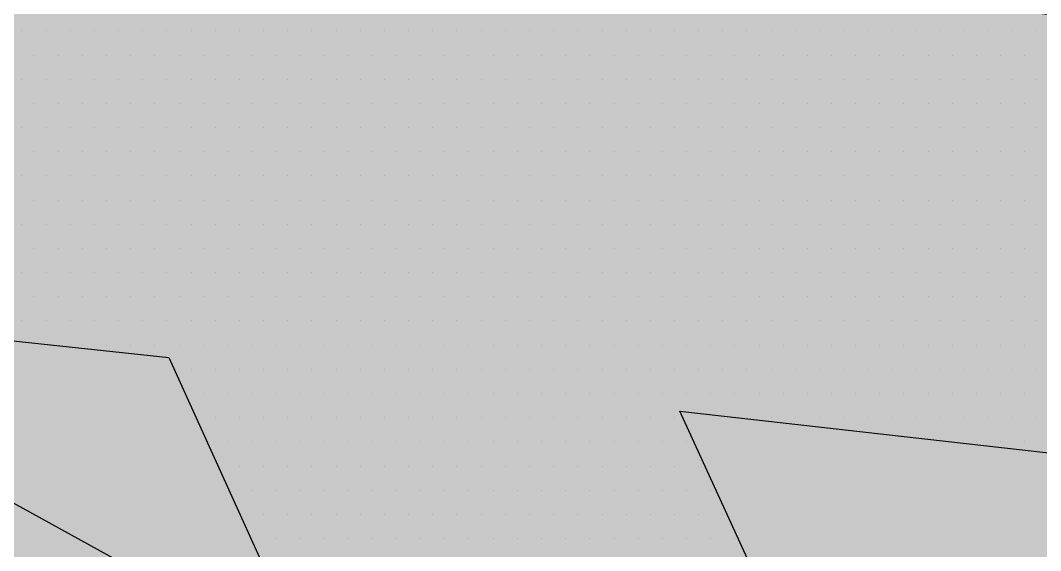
# Paper-space layout 'Layout1' of a CAD drawing. Extents: x -43 to 2298, y -18 to 768.
# Drawn here: x 146.521 to 148.844, y 261.338 to 262.545 of the extents above; entities that cross this region are included whole.
import ezdxf

# ---------------------------------------------------------------- set-up
doc = ezdxf.new("R2010")
doc.units = 0
doc.header["$LTSCALE"] = 2
doc.linetypes.add('CACHEX2', pattern=[0.75, 0.5, -0.25])
doc.layers.add('CARTOUCHE', color=7, linetype='Continuous')
doc.layers.add('LOGO', color=7, linetype='Continuous')

# ---------------------------------------------------------------- blocks, each defined once
blk = doc.blocks.new('A$C715108E3')
at = {"layer": 'LOGO', "color": 131}
for p, q in [((0.8964, -12.5053), (0.8964, -12.5053)), ((0.988, -12.5053), (0.988, -12.5053)), ((1.0801, -12.5053), (1.0801, -12.5053)), ((1.1717, -12.5053), (1.1717, -12.5053)), ((1.2634, -12.5053), (1.2634, -12.5053)), ((1.3554, -12.5053), (1.3554, -12.5053)), ((1.4466, -12.5053), (1.4466, -12.5053)), ((1.5387, -12.5053), (1.5387, -12.5053)), ((1.6305, -12.5053), (1.6305, -12.5053)), ((1.7218, -12.5053), (1.7218, -12.5053)), ((1.8138, -12.5053), (1.8138, -12.5053)), ((1.9056, -12.5053), (1.9056, -12.5053)), ((1.9967, -12.5053), (1.9967, -12.5053)), ((2.0889, -12.5053), (2.0889, -12.5053)), ((2.1807, -12.5053), (2.1807, -12.5053)), ((2.2726, -12.5053), (2.2726, -12.5053)), ((2.364, -12.5053), (2.364, -12.5053)), ((2.4559, -12.5053), (2.4559, -12.5053)), ((2.5477, -12.5053), (2.5477, -12.5053)), ((2.6392, -12.5053), (2.6392, -12.5053)), ((2.731, -12.5053), (2.731, -12.5053)), ((2.823, -12.5053), (2.823, -12.5053)), ((2.9143, -12.5053), (2.9143, -12.5053)), ((3.0063, -12.5053), (3.0063, -12.5053)), ((3.0983, -12.5053), (3.0983, -12.5053)), ((3.1894, -12.5053), (3.1894, -12.5053)), ((3.2814, -12.5053), (3.2814, -12.5053)), ((3.3734, -12.5053), (3.3734, -12.5053)), ((3.4653, -12.5053), (3.4653, -12.5053)), ((3.5564, -12.5053), (3.5564, -12.5053)), ((3.6486, -12.5053), (3.6486, -12.5053)), ((3.7404, -12.5053), (3.7404, -12.5053)), ((3.8317, -12.5053), (3.8317, -12.5053)), ((3.9237, -12.5053), (3.9237, -12.5053)), ((4.0155, -12.5053), (4.0155, -12.5053)), ((4.107, -12.5053), (4.107, -12.5053)), ((4.1988, -12.5053), (4.1988, -12.5053)), ((4.2906, -12.5053), (4.2906, -12.5053)), ((4.3827, -12.5053), (4.3827, -12.5053)), ((4.4739, -12.5053), (4.4739, -12.5053)), ((4.5659, -12.5053), (4.5659, -12.5053)), ((4.658, -12.5053), (4.658, -12.5053)), ((4.7492, -12.5053), (4.7492, -12.5053)), ((0.9423, -12.5977), (0.9423, -12.5977)), ((1.034, -12.5977), (1.034, -12.5977)), ((1.1256, -12.5977), (1.1256, -12.5977)), ((1.2176, -12.5977), (1.2176, -12.5977)), ((1.3089, -12.5977), (1.3089, -12.5977)), ((1.4009, -12.5977), (1.4009, -12.5977)), ((1.4929, -12.5977), (1.4929, -12.5977)), ((1.5842, -12.5977), (1.5842, -12.5977)), ((1.6762, -12.5977), (1.6762, -12.5977)), ((1.7681, -12.5977), (1.7681, -12.5977)), ((1.8595, -12.5977), (1.8595, -12.5977)), ((1.9513, -12.5977), (1.9513, -12.5977)), ((2.0432, -12.5977), (2.0432, -12.5977)), ((2.1346, -12.5977), (2.1346, -12.5977)), ((2.2265, -12.5977), (2.2265, -12.5977)), ((2.3183, -12.5977), (2.3183, -12.5977)), ((2.4101, -12.5977), (2.4101, -12.5977)), ((2.5016, -12.5977), (2.5016, -12.5977)), ((2.5934, -12.5977), (2.5934, -12.5977)), ((2.6853, -12.5977), (2.6853, -12.5977)), ((2.7767, -12.5977), (2.7767, -12.5977)), ((2.8685, -12.5977), (2.8685, -12.5977)), ((2.9606, -12.5977), (2.9606, -12.5977)), ((3.0518, -12.5977), (3.0518, -12.5977)), ((3.1439, -12.5977), (3.1439, -12.5977)), ((3.2359, -12.5977), (3.2359, -12.5977)), ((3.3277, -12.5977), (3.3277, -12.5977)), ((3.4192, -12.5977), (3.4192, -12.5977)), ((3.511, -12.5977), (3.511, -12.5977)), ((3.6028, -12.5977), (3.6028, -12.5977)), ((3.6943, -12.5977), (3.6943, -12.5977)), ((3.7861, -12.5977), (3.7861, -12.5977)), ((3.878, -12.5977), (3.878, -12.5977)), ((3.9694, -12.5977), (3.9694, -12.5977)), ((4.0612, -12.5977), (4.0612, -12.5977)), ((4.1531, -12.5977), (4.1531, -12.5977)), ((4.2445, -12.5977), (4.2445, -12.5977)), ((4.3364, -12.5977), (4.3364, -12.5977)), ((4.4282, -12.5977), (4.4282, -12.5977)), ((4.5202, -12.5977), (4.5202, -12.5977)), ((4.6115, -12.5977), (4.6115, -12.5977)), ((4.7035, -12.5977), (4.7035, -12.5977)), ((0.8964, -12.6892), (0.8964, -12.6892)), ((0.988, -12.6892), (0.988, -12.6892)), ((1.0801, -12.6892), (1.0801, -12.6892)), ((1.1717, -12.6892), (1.1717, -12.6892)), ((1.2634, -12.6892), (1.2634, -12.6892)), ((1.3554, -12.6892), (1.3554, -12.6892)), ((1.4466, -12.6892), (1.4466, -12.6892)), ((1.5387, -12.6892), (1.5387, -12.6892)), ((1.6305, -12.6892), (1.6305, -12.6892)), ((1.7218, -12.6892), (1.7218, -12.6892)), ((1.8138, -12.6892), (1.8138, -12.6892)), ((1.9056, -12.6892), (1.9056, -12.6892)), ((1.9967, -12.6892), (1.9967, -12.6892)), ((2.0889, -12.6892), (2.0889, -12.6892)), ((2.1807, -12.6892), (2.1807, -12.6892)), ((2.2726, -12.6892), (2.2726, -12.6892)), ((2.364, -12.6892), (2.364, -12.6892)), ((2.4559, -12.6892), (2.4559, -12.6892)), ((2.5477, -12.6892), (2.5477, -12.6892)), ((2.6392, -12.6892), (2.6392, -12.6892)), ((2.731, -12.6892), (2.731, -12.6892)), ((2.823, -12.6892), (2.823, -12.6892)), ((2.9143, -12.6892), (2.9143, -12.6892)), ((3.0063, -12.6892), (3.0063, -12.6892)), ((3.0983, -12.6892), (3.0983, -12.6892)), ((3.1894, -12.6892), (3.1894, -12.6892)), ((3.2814, -12.6892), (3.2814, -12.6892)), ((3.3734, -12.6892), (3.3734, -12.6892)), ((3.4653, -12.6892), (3.4653, -12.6892)), ((3.5564, -12.6892), (3.5564, -12.6892)), ((3.6486, -12.6892), (3.6486, -12.6892)), ((3.7404, -12.6892), (3.7404, -12.6892)), ((3.8317, -12.6892), (3.8317, -12.6892)), ((3.9237, -12.6892), (3.9237, -12.6892)), ((4.0155, -12.6892), (4.0155, -12.6892)), ((4.107, -12.6892), (4.107, -12.6892)), ((4.1988, -12.6892), (4.1988, -12.6892)), ((4.2906, -12.6892), (4.2906, -12.6892)), ((4.3827, -12.6892), (4.3827, -12.6892)), ((4.4739, -12.6892), (4.4739, -12.6892)), ((4.5659, -12.6892), (4.5659, -12.6892)), ((4.658, -12.6892), (4.658, -12.6892)), ((4.7492, -12.6892), (4.7492, -12.6892)), ((0.9423, -12.7805), (0.9423, -12.7805)), ((1.034, -12.7805), (1.034, -12.7805)), ((1.1256, -12.7805), (1.1256, -12.7805)), ((1.2176, -12.7805), (1.2176, -12.7805)), ((1.3089, -12.7805), (1.3089, -12.7805)), ((1.4009, -12.7805), (1.4009, -12.7805)), ((1.4929, -12.7805), (1.4929, -12.7805)), ((1.5842, -12.7805), (1.5842, -12.7805)), ((1.6762, -12.7805), (1.6762, -12.7805)), ((1.7681, -12.7805), (1.7681, -12.7805)), ((1.8595, -12.7805), (1.8595, -12.7805)), ((1.9513, -12.7805), (1.9513, -12.7805)), ((2.0432, -12.7805), (2.0432, -12.7805)), ((2.1346, -12.7805), (2.1346, -12.7805)), ((2.2265, -12.7805), (2.2265, -12.7805)), ((2.3183, -12.7805), (2.3183, -12.7805)), ((2.4101, -12.7805), (2.4101, -12.7805)), ((2.5016, -12.7805), (2.5016, -12.7805)), ((2.5934, -12.7805), (2.5934, -12.7805)), ((2.6853, -12.7805), (2.6853, -12.7805)), ((2.7767, -12.7805), (2.7767, -12.7805)), ((2.8685, -12.7805), (2.8685, -12.7805)), ((2.9606, -12.7805), (2.9606, -12.7805)), ((3.0518, -12.7805), (3.0518, -12.7805)), ((3.1439, -12.7805), (3.1439, -12.7805)), ((3.2359, -12.7805), (3.2359, -12.7805)), ((3.3277, -12.7805), (3.3277, -12.7805)), ((3.4192, -12.7805), (3.4192, -12.7805)), ((3.511, -12.7805), (3.511, -12.7805)), ((3.6028, -12.7805), (3.6028, -12.7805)), ((3.6943, -12.7805), (3.6943, -12.7805)), ((3.7861, -12.7805), (3.7861, -12.7805)), ((3.878, -12.7805), (3.878, -12.7805)), ((3.9694, -12.7805), (3.9694, -12.7805)), ((4.0612, -12.7805), (4.0612, -12.7805)), ((4.1531, -12.7805), (4.1531, -12.7805)), ((4.2445, -12.7805), (4.2445, -12.7805)), ((4.3364, -12.7805), (4.3364, -12.7805)), ((4.4282, -12.7805), (4.4282, -12.7805)), ((4.5202, -12.7805), (4.5202, -12.7805)), ((4.6115, -12.7805), (4.6115, -12.7805)), ((4.7035, -12.7805), (4.7035, -12.7805)), ((0.8964, -12.8729), (0.8964, -12.8729)), ((0.988, -12.8729), (0.988, -12.8729)), ((1.0801, -12.8729), (1.0801, -12.8729)), ((1.1717, -12.8729), (1.1717, -12.8729)), ((1.2634, -12.8729), (1.2634, -12.8729)), ((1.3554, -12.8729), (1.3554, -12.8729)), ((1.4466, -12.8729), (1.4466, -12.8729)), ((1.5387, -12.8729), (1.5387, -12.8729)), ((1.6305, -12.8729), (1.6305, -12.8729)), ((1.7218, -12.8729), (1.7218, -12.8729)), ((1.8138, -12.8729), (1.8138, -12.8729)), ((1.9056, -12.8729), (1.9056, -12.8729)), ((1.9967, -12.8729), (1.9967, -12.8729)), ((2.0889, -12.8729), (2.0889, -12.8729)), ((2.1807, -12.8729), (2.1807, -12.8729)), ((2.2726, -12.8729), (2.2726, -12.8729)), ((2.364, -12.8729), (2.364, -12.8729)), ((2.4559, -12.8729), (2.4559, -12.8729)), ((2.5477, -12.8729), (2.5477, -12.8729)), ((2.6392, -12.8729), (2.6392, -12.8729)), ((2.731, -12.8729), (2.731, -12.8729)), ((2.823, -12.8729), (2.823, -12.8729)), ((2.9143, -12.8729), (2.9143, -12.8729)), ((3.0063, -12.8729), (3.0063, -12.8729)), ((3.0983, -12.8729), (3.0983, -12.8729)), ((3.1894, -12.8729), (3.1894, -12.8729)), ((3.2814, -12.8729), (3.2814, -12.8729)), ((3.3734, -12.8729), (3.3734, -12.8729)), ((3.4653, -12.8729), (3.4653, -12.8729)), ((3.5564, -12.8729), (3.5564, -12.8729)), ((3.6486, -12.8729), (3.6486, -12.8729)), ((3.7404, -12.8729), (3.7404, -12.8729)), ((3.8317, -12.8729), (3.8317, -12.8729)), ((3.9237, -12.8729), (3.9237, -12.8729)), ((4.0155, -12.8729), (4.0155, -12.8729)), ((4.107, -12.8729), (4.107, -12.8729)), ((4.1988, -12.8729), (4.1988, -12.8729)), ((4.2906, -12.8729), (4.2906, -12.8729)), ((4.3827, -12.8729), (4.3827, -12.8729)), ((4.4739, -12.8729), (4.4739, -12.8729)), ((4.5659, -12.8729), (4.5659, -12.8729)), ((4.658, -12.8729), (4.658, -12.8729)), ((4.7492, -12.8729), (4.7492, -12.8729)), ((0.9423, -12.9641), (0.9423, -12.9641)), ((1.034, -12.9641), (1.034, -12.9641)), ((1.1256, -12.9641), (1.1256, -12.9641)), ((1.2176, -12.9641), (1.2176, -12.9641)), ((1.3089, -12.9641), (1.3089, -12.9641)), ((1.4009, -12.9641), (1.4009, -12.9641)), ((1.4929, -12.9641), (1.4929, -12.9641)), ((1.5842, -12.9641), (1.5842, -12.9641)), ((1.6762, -12.9641), (1.6762, -12.9641)), ((1.7681, -12.9641), (1.7681, -12.9641)), ((1.8595, -12.9641), (1.8595, -12.9641)), ((1.9513, -12.9641), (1.9513, -12.9641)), ((2.0432, -12.9641), (2.0432, -12.9641)), ((2.1346, -12.9641), (2.1346, -12.9641)), ((2.2265, -12.9641), (2.2265, -12.9641)), ((2.3183, -12.9641), (2.3183, -12.9641)), ((2.4101, -12.9641), (2.4101, -12.9641)), ((2.5016, -12.9641), (2.5016, -12.9641)), ((2.5934, -12.9641), (2.5934, -12.9641)), ((2.6853, -12.9641), (2.6853, -12.9641)), ((2.7767, -12.9641), (2.7767, -12.9641)), ((2.8685, -12.9641), (2.8685, -12.9641)), ((2.9606, -12.9641), (2.9606, -12.9641)), ((3.0518, -12.9641), (3.0518, -12.9641)), ((3.1439, -12.9641), (3.1439, -12.9641)), ((3.2359, -12.9641), (3.2359, -12.9641)), ((3.3277, -12.9641), (3.3277, -12.9641)), ((3.4192, -12.9641), (3.4192, -12.9641)), ((3.511, -12.9641), (3.511, -12.9641)), ((3.6028, -12.9641), (3.6028, -12.9641)), ((3.6943, -12.9641), (3.6943, -12.9641)), ((3.7861, -12.9641), (3.7861, -12.9641)), ((3.878, -12.9641), (3.878, -12.9641)), ((3.9694, -12.9641), (3.9694, -12.9641)), ((4.0612, -12.9641), (4.0612, -12.9641)), ((4.1531, -12.9641), (4.1531, -12.9641)), ((4.2445, -12.9641), (4.2445, -12.9641)), ((4.3364, -12.9641), (4.3364, -12.9641)), ((4.4282, -12.9641), (4.4282, -12.9641)), ((4.5202, -12.9641), (4.5202, -12.9641)), ((4.6115, -12.9641), (4.6115, -12.9641)), ((4.7035, -12.9641), (4.7035, -12.9641)), ((0.8964, -13.0556), (0.8964, -13.0556)), ((0.988, -13.0556), (0.988, -13.0556)), ((1.0801, -13.0556), (1.0801, -13.0556)), ((1.1717, -13.0556), (1.1717, -13.0556)), ((1.2634, -13.0556), (1.2634, -13.0556)), ((1.3554, -13.0556), (1.3554, -13.0556)), ((1.4466, -13.0556), (1.4466, -13.0556)), ((1.5387, -13.0556), (1.5387, -13.0556)), ((1.6305, -13.0556), (1.6305, -13.0556)), ((1.7218, -13.0556), (1.7218, -13.0556)), ((1.8138, -13.0556), (1.8138, -13.0556)), ((1.9056, -13.0556), (1.9056, -13.0556)), ((1.9967, -13.0556), (1.9967, -13.0556)), ((2.0889, -13.0556), (2.0889, -13.0556)), ((2.1807, -13.0556), (2.1807, -13.0556)), ((2.2726, -13.0556), (2.2726, -13.0556)), ((2.364, -13.0556), (2.364, -13.0556)), ((2.4559, -13.0556), (2.4559, -13.0556)), ((2.5477, -13.0556), (2.5477, -13.0556)), ((2.6392, -13.0556), (2.6392, -13.0556)), ((2.731, -13.0556), (2.731, -13.0556)), ((2.823, -13.0556), (2.823, -13.0556)), ((2.9143, -13.0556), (2.9143, -13.0556)), ((3.0063, -13.0556), (3.0063, -13.0556)), ((3.0983, -13.0556), (3.0983, -13.0556)), ((3.1894, -13.0556), (3.1894, -13.0556)), ((3.2814, -13.0556), (3.2814, -13.0556)), ((3.3734, -13.0556), (3.3734, -13.0556)), ((3.4653, -13.0556), (3.4653, -13.0556)), ((3.5564, -13.0556), (3.5564, -13.0556)), ((3.6486, -13.0556), (3.6486, -13.0556)), ((3.7404, -13.0556), (3.7404, -13.0556)), ((3.8317, -13.0556), (3.8317, -13.0556)), ((3.9237, -13.0556), (3.9237, -13.0556)), ((4.0155, -13.0556), (4.0155, -13.0556)), ((4.107, -13.0556), (4.107, -13.0556)), ((4.1988, -13.0556), (4.1988, -13.0556)), ((4.2906, -13.0556), (4.2906, -13.0556)), ((4.3827, -13.0556), (4.3827, -13.0556)), ((4.4739, -13.0556), (4.4739, -13.0556)), ((4.5659, -13.0556), (4.5659, -13.0556)), ((4.658, -13.0556), (4.658, -13.0556)), ((4.7492, -13.0556), (4.7492, -13.0556)), ((0.9423, -13.148), (0.9423, -13.148)), ((1.034, -13.148), (1.034, -13.148)), ((1.1256, -13.148), (1.1256, -13.148)), ((1.2176, -13.148), (1.2176, -13.148)), ((1.3089, -13.148), (1.3089, -13.148)), ((1.4009, -13.148), (1.4009, -13.148)), ((1.4929, -13.148), (1.4929, -13.148)), ((1.5842, -13.148), (1.5842, -13.148)), ((1.6762, -13.148), (1.6762, -13.148)), ((1.7681, -13.148), (1.7681, -13.148)), ((1.8595, -13.148), (1.8595, -13.148)), ((1.9513, -13.148), (1.9513, -13.148)), ((2.0432, -13.148), (2.0432, -13.148)), ((2.1346, -13.148), (2.1346, -13.148)), ((2.2265, -13.148), (2.2265, -13.148)), ((2.3183, -13.148), (2.3183, -13.148)), ((2.4101, -13.148), (2.4101, -13.148)), ((2.5016, -13.148), (2.5016, -13.148)), ((2.5934, -13.148), (2.5934, -13.148)), ((2.6853, -13.148), (2.6853, -13.148)), ((2.7767, -13.148), (2.7767, -13.148)), ((2.8685, -13.148), (2.8685, -13.148)), ((2.9606, -13.148), (2.9606, -13.148)), ((3.0518, -13.148), (3.0518, -13.148)), ((3.1439, -13.148), (3.1439, -13.148)), ((3.2359, -13.148), (3.2359, -13.148)), ((3.3277, -13.148), (3.3277, -13.148)), ((3.4192, -13.148), (3.4192, -13.148)), ((3.511, -13.148), (3.511, -13.148)), ((3.6028, -13.148), (3.6028, -13.148)), ((3.6943, -13.148), (3.6943, -13.148)), ((3.7861, -13.148), (3.7861, -13.148)), ((3.878, -13.148), (3.878, -13.148)), ((3.9694, -13.148), (3.9694, -13.148)), ((4.0612, -13.148), (4.0612, -13.148)), ((4.1531, -13.148), (4.1531, -13.148)), ((4.2445, -13.148), (4.2445, -13.148)), ((4.3364, -13.148), (4.3364, -13.148)), ((4.4282, -13.148), (4.4282, -13.148)), ((4.5202, -13.148), (4.5202, -13.148)), ((4.6115, -13.148), (4.6115, -13.148)), ((4.7035, -13.148), (4.7035, -13.148)), ((0.8964, -13.2392), (0.8964, -13.2392)), ((0.988, -13.2392), (0.988, -13.2392)), ((1.0801, -13.2392), (1.0801, -13.2392)), ((1.1717, -13.2392), (1.1717, -13.2392)), ((1.2634, -13.2392), (1.2634, -13.2392)), ((1.3554, -13.2392), (1.3554, -13.2392)), ((1.4466, -13.2392), (1.4466, -13.2392)), ((1.5387, -13.2392), (1.5387, -13.2392)), ((1.6305, -13.2392), (1.6305, -13.2392)), ((1.7218, -13.2392), (1.7218, -13.2392)), ((1.8138, -13.2392), (1.8138, -13.2392)), ((1.9056, -13.2392), (1.9056, -13.2392)), ((1.9967, -13.2392), (1.9967, -13.2392)), ((2.0889, -13.2392), (2.0889, -13.2392)), ((2.1807, -13.2392), (2.1807, -13.2392)), ((2.2726, -13.2392), (2.2726, -13.2392)), ((2.364, -13.2392), (2.364, -13.2392)), ((2.4559, -13.2392), (2.4559, -13.2392)), ((2.5477, -13.2392), (2.5477, -13.2392)), ((2.6392, -13.2392), (2.6392, -13.2392)), ((2.731, -13.2392), (2.731, -13.2392)), ((2.823, -13.2392), (2.823, -13.2392)), ((2.9143, -13.2392), (2.9143, -13.2392)), ((3.0063, -13.2392), (3.0063, -13.2392)), ((3.0983, -13.2392), (3.0983, -13.2392)), ((3.1894, -13.2392), (3.1894, -13.2392)), ((3.2814, -13.2392), (3.2814, -13.2392)), ((3.3734, -13.2392), (3.3734, -13.2392)), ((3.4653, -13.2392), (3.4653, -13.2392)), ((3.5564, -13.2392), (3.5564, -13.2392)), ((3.6486, -13.2392), (3.6486, -13.2392)), ((3.7404, -13.2392), (3.7404, -13.2392)), ((3.8317, -13.2392), (3.8317, -13.2392)), ((3.9237, -13.2392), (3.9237, -13.2392)), ((4.0155, -13.2392), (4.0155, -13.2392)), ((4.107, -13.2392), (4.107, -13.2392)), ((4.1988, -13.2392), (4.1988, -13.2392)), ((4.2906, -13.2392), (4.2906, -13.2392)), ((4.3827, -13.2392), (4.3827, -13.2392)), ((4.4739, -13.2392), (4.4739, -13.2392)), ((4.5659, -13.2392), (4.5659, -13.2392)), ((4.658, -13.2392), (4.658, -13.2392)), ((4.7492, -13.2392), (4.7492, -13.2392)), ((0.9423, -13.3309), (0.9423, -13.3309)), ((1.034, -13.3309), (1.034, -13.3309)), ((1.1256, -13.3309), (1.1256, -13.3309)), ((1.2176, -13.3309), (1.2176, -13.3309)), ((1.3089, -13.3309), (1.3089, -13.3309)), ((1.4009, -13.3309), (1.4009, -13.3309)), ((1.4929, -13.3309), (1.4929, -13.3309)), ((1.5842, -13.3309), (1.5842, -13.3309)), ((1.6762, -13.3309), (1.6762, -13.3309)), ((1.7681, -13.3309), (1.7681, -13.3309)), ((1.8595, -13.3309), (1.8595, -13.3309)), ((1.9513, -13.3309), (1.9513, -13.3309)), ((2.0432, -13.3309), (2.0432, -13.3309)), ((2.1346, -13.3309), (2.1346, -13.3309)), ((2.2265, -13.3309), (2.2265, -13.3309)), ((2.3183, -13.3309), (2.3183, -13.3309)), ((2.4101, -13.3309), (2.4101, -13.3309)), ((2.5016, -13.3309), (2.5016, -13.3309)), ((2.5934, -13.3309), (2.5934, -13.3309)), ((2.6853, -13.3309), (2.6853, -13.3309)), ((2.7767, -13.3309), (2.7767, -13.3309)), ((2.8685, -13.3309), (2.8685, -13.3309)), ((2.9606, -13.3309), (2.9606, -13.3309)), ((3.0518, -13.3309), (3.0518, -13.3309)), ((3.1439, -13.3309), (3.1439, -13.3309)), ((3.2359, -13.3309), (3.2359, -13.3309)), ((3.3277, -13.3309), (3.3277, -13.3309)), ((3.4192, -13.3309), (3.4192, -13.3309)), ((3.511, -13.3309), (3.511, -13.3309)), ((3.6028, -13.3309), (3.6028, -13.3309)), ((3.6943, -13.3309), (3.6943, -13.3309)), ((3.7861, -13.3309), (3.7861, -13.3309)), ((3.878, -13.3309), (3.878, -13.3309)), ((3.9694, -13.3309), (3.9694, -13.3309)), ((4.0612, -13.3309), (4.0612, -13.3309)), ((4.1531, -13.3309), (4.1531, -13.3309)), ((4.2445, -13.3309), (4.2445, -13.3309)), ((4.3364, -13.3309), (4.3364, -13.3309)), ((4.4282, -13.3309), (4.4282, -13.3309)), ((4.5202, -13.3309), (4.5202, -13.3309)), ((4.6115, -13.3309), (4.6115, -13.3309)), ((4.7035, -13.3309), (4.7035, -13.3309)), ((0.8964, -13.4233), (0.8964, -13.4233)), ((0.988, -13.4233), (0.988, -13.4233)), ((1.0801, -13.4233), (1.0801, -13.4233)), ((1.1717, -13.4233), (1.1717, -13.4233)), ((1.2634, -13.4233), (1.2634, -13.4233)), ((1.3554, -13.4233), (1.3554, -13.4233)), ((1.4466, -13.4233), (1.4466, -13.4233)), ((1.5387, -13.4233), (1.5387, -13.4233)), ((1.6305, -13.4233), (1.6305, -13.4233)), ((1.7218, -13.4233), (1.7218, -13.4233)), ((1.8138, -13.4233), (1.8138, -13.4233)), ((1.9056, -13.4233), (1.9056, -13.4233)), ((1.9967, -13.4233), (1.9967, -13.4233)), ((2.0889, -13.4233), (2.0889, -13.4233)), ((2.1807, -13.4233), (2.1807, -13.4233)), ((2.2726, -13.4233), (2.2726, -13.4233)), ((2.364, -13.4233), (2.364, -13.4233)), ((2.4559, -13.4233), (2.4559, -13.4233)), ((2.5477, -13.4233), (2.5477, -13.4233)), ((2.6392, -13.4233), (2.6392, -13.4233)), ((2.731, -13.4233), (2.731, -13.4233)), ((2.823, -13.4233), (2.823, -13.4233)), ((2.9143, -13.4233), (2.9143, -13.4233)), ((3.0063, -13.4233), (3.0063, -13.4233)), ((3.0983, -13.4233), (3.0983, -13.4233)), ((3.1894, -13.4233), (3.1894, -13.4233)), ((3.2814, -13.4233), (3.2814, -13.4233)), ((3.3734, -13.4233), (3.3734, -13.4233)), ((3.4653, -13.4233), (3.4653, -13.4233)), ((3.5564, -13.4233), (3.5564, -13.4233)), ((3.6486, -13.4233), (3.6486, -13.4233)), ((3.7404, -13.4233), (3.7404, -13.4233)), ((3.8317, -13.4233), (3.8317, -13.4233)), ((3.9237, -13.4233), (3.9237, -13.4233)), ((4.0155, -13.4233), (4.0155, -13.4233)), ((4.107, -13.4233), (4.107, -13.4233)), ((4.1988, -13.4233), (4.1988, -13.4233)), ((4.2906, -13.4233), (4.2906, -13.4233)), ((4.3827, -13.4233), (4.3827, -13.4233)), ((4.4739, -13.4233), (4.4739, -13.4233)), ((4.5659, -13.4233), (4.5659, -13.4233)), ((4.658, -13.4233), (4.658, -13.4233)), ((4.7492, -13.4233), (4.7492, -13.4233)), ((0.9423, -13.5146), (0.9423, -13.5146)), ((1.034, -13.5146), (1.034, -13.5146)), ((1.1256, -13.5146), (1.1256, -13.5146)), ((1.2176, -13.5146), (1.2176, -13.5146)), ((1.3089, -13.5146), (1.3089, -13.5146)), ((1.4009, -13.5146), (1.4009, -13.5146)), ((1.4929, -13.5146), (1.4929, -13.5146)), ((1.5842, -13.5146), (1.5842, -13.5146)), ((1.6762, -13.5146), (1.6762, -13.5146)), ((1.7681, -13.5146), (1.7681, -13.5146)), ((1.8595, -13.5146), (1.8595, -13.5146)), ((1.9513, -13.5146), (1.9513, -13.5146)), ((2.0432, -13.5146), (2.0432, -13.5146)), ((2.1346, -13.5146), (2.1346, -13.5146)), ((2.2265, -13.5146), (2.2265, -13.5146)), ((2.3183, -13.5146), (2.3183, -13.5146)), ((2.4101, -13.5146), (2.4101, -13.5146)), ((2.5016, -13.5146), (2.5016, -13.5146)), ((2.5934, -13.5146), (2.5934, -13.5146)), ((2.6853, -13.5146), (2.6853, -13.5146)), ((2.7767, -13.5146), (2.7767, -13.5146)), ((2.8685, -13.5146), (2.8685, -13.5146)), ((2.9606, -13.5146), (2.9606, -13.5146)), ((3.0518, -13.5146), (3.0518, -13.5146)), ((3.1439, -13.5146), (3.1439, -13.5146)), ((3.2359, -13.5146), (3.2359, -13.5146)), ((3.3277, -13.5146), (3.3277, -13.5146)), ((3.4192, -13.5146), (3.4192, -13.5146)), ((3.511, -13.5146), (3.511, -13.5146)), ((3.6028, -13.5146), (3.6028, -13.5146)), ((3.6943, -13.5146), (3.6943, -13.5146)), ((3.7861, -13.5146), (3.7861, -13.5146)), ((3.878, -13.5146), (3.878, -13.5146)), ((3.9694, -13.5146), (3.9694, -13.5146)), ((4.0612, -13.5146), (4.0612, -13.5146)), ((4.1531, -13.5146), (4.1531, -13.5146)), ((4.2445, -13.5146), (4.2445, -13.5146)), ((4.3364, -13.5146), (4.3364, -13.5146)), ((4.4282, -13.5146), (4.4282, -13.5146)), ((4.5202, -13.5146), (4.5202, -13.5146)), ((4.6115, -13.5146), (4.6115, -13.5146)), ((4.7035, -13.5146), (4.7035, -13.5146)), ((0.8964, -13.6058), (0.8964, -13.6058)), ((0.988, -13.6058), (0.988, -13.6058)), ((1.0801, -13.6058), (1.0801, -13.6058)), ((1.1717, -13.6058), (1.1717, -13.6058)), ((1.2634, -13.6058), (1.2634, -13.6058)), ((1.3554, -13.6058), (1.3554, -13.6058)), ((1.4466, -13.6058), (1.4466, -13.6058)), ((1.5387, -13.6058), (1.5387, -13.6058)), ((1.6305, -13.6058), (1.6305, -13.6058)), ((1.7218, -13.6058), (1.7218, -13.6058)), ((1.8138, -13.6058), (1.8138, -13.6058)), ((1.9056, -13.6058), (1.9056, -13.6058)), ((1.9967, -13.6058), (1.9967, -13.6058)), ((2.0889, -13.6058), (2.0889, -13.6058)), ((2.1807, -13.6058), (2.1807, -13.6058)), ((2.2726, -13.6058), (2.2726, -13.6058)), ((2.364, -13.6058), (2.364, -13.6058)), ((2.4559, -13.6058), (2.4559, -13.6058)), ((2.5477, -13.6058), (2.5477, -13.6058)), ((2.6392, -13.6058), (2.6392, -13.6058)), ((2.731, -13.6058), (2.731, -13.6058)), ((2.823, -13.6058), (2.823, -13.6058)), ((2.9143, -13.6058), (2.9143, -13.6058)), ((3.0063, -13.6058), (3.0063, -13.6058)), ((3.0983, -13.6058), (3.0983, -13.6058)), ((3.1894, -13.6058), (3.1894, -13.6058)), ((3.2814, -13.6058), (3.2814, -13.6058)), ((3.3734, -13.6058), (3.3734, -13.6058)), ((3.4653, -13.6058), (3.4653, -13.6058)), ((3.5564, -13.6058), (3.5564, -13.6058)), ((3.6486, -13.6058), (3.6486, -13.6058)), ((3.7404, -13.6058), (3.7404, -13.6058)), ((3.8317, -13.6058), (3.8317, -13.6058)), ((3.9237, -13.6058), (3.9237, -13.6058)), ((4.0155, -13.6058), (4.0155, -13.6058)), ((4.107, -13.6058), (4.107, -13.6058)), ((4.1988, -13.6058), (4.1988, -13.6058)), ((4.2906, -13.6058), (4.2906, -13.6058)), ((4.3827, -13.6058), (4.3827, -13.6058)), ((4.4739, -13.6058), (4.4739, -13.6058)), ((4.5659, -13.6058), (4.5659, -13.6058)), ((4.658, -13.6058), (4.658, -13.6058)), ((4.7492, -13.6058), (4.7492, -13.6058)), ((1.0165, -13.6984), (1.0165, -13.6984)), ((1.034, -13.6984), (1.034, -13.6984)), ((1.1256, -13.6984), (1.1256, -13.6984)), ((1.2176, -13.6984), (1.2176, -13.6984)), ((1.3089, -13.6984), (1.3089, -13.6984)), ((1.4009, -13.6984), (1.4009, -13.6984)), ((1.4929, -13.6984), (1.4929, -13.6984)), ((1.5842, -13.6984), (1.5842, -13.6984)), ((1.6762, -13.6984), (1.6762, -13.6984)), ((1.7681, -13.6984), (1.7681, -13.6984)), ((1.8595, -13.6984), (1.8595, -13.6984)), ((1.9513, -13.6984), (1.9513, -13.6984)), ((2.0432, -13.6984), (2.0432, -13.6984)), ((2.1346, -13.6984), (2.1346, -13.6984)), ((2.2265, -13.6984), (2.2265, -13.6984)), ((2.3183, -13.6984), (2.3183, -13.6984)), ((2.4101, -13.6984), (2.4101, -13.6984)), ((2.5016, -13.6984), (2.5016, -13.6984)), ((2.5934, -13.6984), (2.5934, -13.6984)), ((2.6853, -13.6984), (2.6853, -13.6984)), ((2.7767, -13.6984), (2.7767, -13.6984)), ((2.8685, -13.6984), (2.8685, -13.6984)), ((2.9606, -13.6984), (2.9606, -13.6984)), ((3.0518, -13.6984), (3.0518, -13.6984)), ((3.1439, -13.6984), (3.1439, -13.6984)), ((3.2359, -13.6984), (3.2359, -13.6984)), ((3.3277, -13.6984), (3.3277, -13.6984)), ((3.4192, -13.6984), (3.4192, -13.6984)), ((3.511, -13.6984), (3.511, -13.6984)), ((3.6028, -13.6984), (3.6028, -13.6984)), ((3.6943, -13.6984), (3.6943, -13.6984)), ((3.7861, -13.6984), (3.7861, -13.6984)), ((3.878, -13.6984), (3.878, -13.6984)), ((3.9694, -13.6984), (3.9694, -13.6984)), ((4.0612, -13.6984), (4.0612, -13.6984)), ((4.1531, -13.6984), (4.1531, -13.6984)), ((4.2445, -13.6984), (4.2445, -13.6984)), ((4.3364, -13.6984), (4.3364, -13.6984)), ((4.4282, -13.6984), (4.4282, -13.6984)), ((4.5202, -13.6984), (4.5202, -13.6984)), ((4.6115, -13.6984), (4.6115, -13.6984)), ((4.7035, -13.6984), (4.7035, -13.6984)), ((1.4736, -13.7897), (1.4736, -13.7897)), ((1.5387, -13.7897), (1.5387, -13.7897)), ((1.6305, -13.7897), (1.6305, -13.7897)), ((1.7218, -13.7897), (1.7218, -13.7897)), ((1.8138, -13.7897), (1.8138, -13.7897)), ((1.9056, -13.7897), (1.9056, -13.7897)), ((1.9967, -13.7897), (1.9967, -13.7897)), ((2.0889, -13.7897), (2.0889, -13.7897)), ((2.1807, -13.7897), (2.1807, -13.7897)), ((2.2726, -13.7897), (2.2726, -13.7897)), ((2.364, -13.7897), (2.364, -13.7897)), ((2.4559, -13.7897), (2.4559, -13.7897)), ((2.5477, -13.7897), (2.5477, -13.7897)), ((2.6392, -13.7897), (2.6392, -13.7897)), ((2.731, -13.7897), (2.731, -13.7897)), ((2.823, -13.7897), (2.823, -13.7897)), ((2.9143, -13.7897), (2.9143, -13.7897)), ((3.0063, -13.7897), (3.0063, -13.7897)), ((3.0983, -13.7897), (3.0983, -13.7897)), ((3.1894, -13.7897), (3.1894, -13.7897)), ((3.2814, -13.7897), (3.2814, -13.7897)), ((3.3734, -13.7897), (3.3734, -13.7897)), ((3.4653, -13.7897), (3.4653, -13.7897)), ((3.5564, -13.7897), (3.5564, -13.7897)), ((3.6486, -13.7897), (3.6486, -13.7897)), ((3.7404, -13.7897), (3.7404, -13.7897)), ((3.8317, -13.7897), (3.8317, -13.7897)), ((3.9237, -13.7897), (3.9237, -13.7897)), ((4.0155, -13.7897), (4.0155, -13.7897)), ((4.107, -13.7897), (4.107, -13.7897)), ((4.1988, -13.7897), (4.1988, -13.7897)), ((4.2906, -13.7897), (4.2906, -13.7897)), ((4.3827, -13.7897), (4.3827, -13.7897)), ((4.4739, -13.7897), (4.4739, -13.7897)), ((4.5659, -13.7897), (4.5659, -13.7897)), ((4.658, -13.7897), (4.658, -13.7897)), ((4.7492, -13.7897), (4.7492, -13.7897)), ((1.5158, -13.8809), (1.5158, -13.8809)), ((1.5842, -13.8809), (1.5842, -13.8809)), ((1.6762, -13.8809), (1.6762, -13.8809)), ((1.7681, -13.8809), (1.7681, -13.8809)), ((1.8595, -13.8809), (1.8595, -13.8809)), ((1.9513, -13.8809), (1.9513, -13.8809)), ((2.0432, -13.8809), (2.0432, -13.8809)), ((2.1346, -13.8809), (2.1346, -13.8809)), ((2.2265, -13.8809), (2.2265, -13.8809)), ((2.3183, -13.8809), (2.3183, -13.8809)), ((2.4101, -13.8809), (2.4101, -13.8809)), ((2.5016, -13.8809), (2.5016, -13.8809)), ((2.5934, -13.8809), (2.5934, -13.8809)), ((2.6853, -13.8809), (2.6853, -13.8809)), ((2.7767, -13.8809), (2.7767, -13.8809)), ((2.8685, -13.8809), (2.8685, -13.8809)), ((2.9606, -13.8809), (2.9606, -13.8809)), ((3.0518, -13.8809), (3.0518, -13.8809)), ((3.1439, -13.8809), (3.1439, -13.8809)), ((3.2359, -13.8809), (3.2359, -13.8809)), ((3.3277, -13.8809), (3.3277, -13.8809)), ((3.4192, -13.8809), (3.4192, -13.8809)), ((3.511, -13.8809), (3.511, -13.8809)), ((3.6028, -13.8809), (3.6028, -13.8809)), ((3.6943, -13.8809), (3.6943, -13.8809)), ((3.7861, -13.8809), (3.7861, -13.8809)), ((3.878, -13.8809), (3.878, -13.8809)), ((3.9694, -13.8809), (3.9694, -13.8809)), ((4.0612, -13.8809), (4.0612, -13.8809)), ((4.1531, -13.8809), (4.1531, -13.8809)), ((4.2445, -13.8809), (4.2445, -13.8809)), ((4.3364, -13.8809), (4.3364, -13.8809)), ((4.4282, -13.8809), (4.4282, -13.8809)), ((4.5202, -13.8809), (4.5202, -13.8809)), ((4.6115, -13.8809), (4.6115, -13.8809)), ((4.7035, -13.8809), (4.7035, -13.8809)), ((1.557, -13.9735), (1.557, -13.9735)), ((1.6305, -13.9735), (1.6305, -13.9735)), ((1.7218, -13.9735), (1.7218, -13.9735)), ((1.8138, -13.9735), (1.8138, -13.9735)), ((1.9056, -13.9735), (1.9056, -13.9735)), ((1.9967, -13.9735), (1.9967, -13.9735)), ((2.0889, -13.9735), (2.0889, -13.9735)), ((2.1807, -13.9735), (2.1807, -13.9735)), ((2.2726, -13.9735), (2.2726, -13.9735)), ((2.364, -13.9735), (2.364, -13.9735)), ((2.4559, -13.9735), (2.4559, -13.9735)), ((2.5477, -13.9735), (2.5477, -13.9735)), ((2.6392, -13.9735), (2.6392, -13.9735)), ((2.731, -13.9735), (2.731, -13.9735)), ((2.823, -13.9735), (2.823, -13.9735)), ((2.9143, -13.9735), (2.9143, -13.9735)), ((3.0063, -13.9735), (3.0063, -13.9735)), ((3.0983, -13.9735), (3.0983, -13.9735)), ((3.1894, -13.9735), (3.1894, -13.9735)), ((3.2814, -13.9735), (3.2814, -13.9735)), ((3.3734, -13.9735), (3.3734, -13.9735)), ((3.6103, -13.9735), (3.6103, -13.9735)), ((3.6486, -13.9735), (3.6486, -13.9735)), ((3.7404, -13.9735), (3.7404, -13.9735)), ((3.8317, -13.9735), (3.8317, -13.9735)), ((3.9237, -13.9735), (3.9237, -13.9735)), ((4.0155, -13.9735), (4.0155, -13.9735)), ((4.107, -13.9735), (4.107, -13.9735)), ((4.1988, -13.9735), (4.1988, -13.9735)), ((4.2906, -13.9735), (4.2906, -13.9735)), ((4.3827, -13.9735), (4.3827, -13.9735)), ((4.4739, -13.9735), (4.4739, -13.9735)), ((4.5659, -13.9735), (4.5659, -13.9735)), ((4.658, -13.9735), (4.658, -13.9735)), ((4.7492, -13.9735), (4.7492, -13.9735)), ((1.5983, -14.065), (1.5983, -14.065)), ((1.6762, -14.065), (1.6762, -14.065)), ((1.7681, -14.065), (1.7681, -14.065)), ((1.8595, -14.065), (1.8595, -14.065)), ((1.9513, -14.065), (1.9513, -14.065)), ((2.0432, -14.065), (2.0432, -14.065)), ((2.1346, -14.065), (2.1346, -14.065)), ((2.2265, -14.065), (2.2265, -14.065)), ((2.3183, -14.065), (2.3183, -14.065)), ((2.4101, -14.065), (2.4101, -14.065)), ((2.5016, -14.065), (2.5016, -14.065)), ((2.5934, -14.065), (2.5934, -14.065)), ((2.6853, -14.065), (2.6853, -14.065)), ((2.7767, -14.065), (2.7767, -14.065)), ((2.8685, -14.065), (2.8685, -14.065)), ((2.9606, -14.065), (2.9606, -14.065)), ((3.0518, -14.065), (3.0518, -14.065)), ((3.1439, -14.065), (3.1439, -14.065)), ((3.2359, -14.065), (3.2359, -14.065)), ((3.3277, -14.065), (3.3277, -14.065)), ((3.4192, -14.065), (3.4192, -14.065)), ((4.4224, -14.065), (4.4224, -14.065)), ((4.4282, -14.065), (4.4282, -14.065)), ((4.5202, -14.065), (4.5202, -14.065)), ((4.6115, -14.065), (4.6115, -14.065)), ((4.7035, -14.065), (4.7035, -14.065)), ((1.6402, -14.1574), (1.6402, -14.1574)), ((1.7218, -14.1574), (1.7218, -14.1574)), ((1.8138, -14.1574), (1.8138, -14.1574)), ((1.9056, -14.1574), (1.9056, -14.1574)), ((1.9967, -14.1574), (1.9967, -14.1574)), ((2.0889, -14.1574), (2.0889, -14.1574)), ((2.1807, -14.1574), (2.1807, -14.1574)), ((2.2726, -14.1574), (2.2726, -14.1574)), ((2.364, -14.1574), (2.364, -14.1574)), ((2.4559, -14.1574), (2.4559, -14.1574)), ((2.5477, -14.1574), (2.5477, -14.1574)), ((2.6392, -14.1574), (2.6392, -14.1574)), ((2.731, -14.1574), (2.731, -14.1574)), ((2.823, -14.1574), (2.823, -14.1574)), ((2.9143, -14.1574), (2.9143, -14.1574)), ((3.0063, -14.1574), (3.0063, -14.1574)), ((3.0983, -14.1574), (3.0983, -14.1574)), ((3.1894, -14.1574), (3.1894, -14.1574)), ((3.2814, -14.1574), (3.2814, -14.1574)), ((3.3734, -14.1574), (3.3734, -14.1574)), ((3.4653, -14.1574), (3.4653, -14.1574)), ((1.6815, -14.2488), (1.6815, -14.2488)), ((1.7681, -14.2488), (1.7681, -14.2488)), ((1.8595, -14.2488), (1.8595, -14.2488)), ((1.9513, -14.2488), (1.9513, -14.2488)), ((2.0432, -14.2488), (2.0432, -14.2488)), ((2.1346, -14.2488), (2.1346, -14.2488)), ((2.2265, -14.2488), (2.2265, -14.2488)), ((2.3183, -14.2488), (2.3183, -14.2488)), ((2.4101, -14.2488), (2.4101, -14.2488)), ((2.5016, -14.2488), (2.5016, -14.2488)), ((2.5934, -14.2488), (2.5934, -14.2488)), ((2.6853, -14.2488), (2.6853, -14.2488)), ((2.7767, -14.2488), (2.7767, -14.2488)), ((2.8685, -14.2488), (2.8685, -14.2488)), ((2.9606, -14.2488), (2.9606, -14.2488)), ((3.0518, -14.2488), (3.0518, -14.2488)), ((3.1439, -14.2488), (3.1439, -14.2488)), ((3.2359, -14.2488), (3.2359, -14.2488)), ((3.3277, -14.2488), (3.3277, -14.2488)), ((3.4192, -14.2488), (3.4192, -14.2488)), ((3.511, -14.2488), (3.511, -14.2488)), ((1.7235, -14.3401), (1.7235, -14.3401)), ((1.8138, -14.3401), (1.8138, -14.3401)), ((1.9056, -14.3401), (1.9056, -14.3401)), ((1.9967, -14.3401), (1.9967, -14.3401)), ((2.0889, -14.3401), (2.0889, -14.3401)), ((2.1807, -14.3401), (2.1807, -14.3401)), ((2.2726, -14.3401), (2.2726, -14.3401)), ((2.364, -14.3401), (2.364, -14.3401)), ((2.4559, -14.3401), (2.4559, -14.3401)), ((2.5477, -14.3401), (2.5477, -14.3401)), ((2.6392, -14.3401), (2.6392, -14.3401)), ((2.731, -14.3401), (2.731, -14.3401)), ((2.823, -14.3401), (2.823, -14.3401)), ((2.9143, -14.3401), (2.9143, -14.3401)), ((3.0063, -14.3401), (3.0063, -14.3401)), ((3.0983, -14.3401), (3.0983, -14.3401)), ((3.1894, -14.3401), (3.1894, -14.3401)), ((3.2814, -14.3401), (3.2814, -14.3401)), ((3.3734, -14.3401), (3.3734, -14.3401)), ((3.4653, -14.3401), (3.4653, -14.3401)), ((3.5564, -14.3401), (3.5564, -14.3401)), ((1.7647, -14.4325), (1.7647, -14.4325)), ((1.7681, -14.4325), (1.7681, -14.4325)), ((1.8595, -14.4325), (1.8595, -14.4325)), ((1.9513, -14.4325), (1.9513, -14.4325)), ((2.0432, -14.4325), (2.0432, -14.4325)), ((2.1346, -14.4325), (2.1346, -14.4325)), ((2.2265, -14.4325), (2.2265, -14.4325)), ((2.3183, -14.4325), (2.3183, -14.4325)), ((2.4101, -14.4325), (2.4101, -14.4325)), ((2.5016, -14.4325), (2.5016, -14.4325)), ((2.5934, -14.4325), (2.5934, -14.4325)), ((2.6853, -14.4325), (2.6853, -14.4325)), ((2.7767, -14.4325), (2.7767, -14.4325)), ((2.8685, -14.4325), (2.8685, -14.4325)), ((2.9606, -14.4325), (2.9606, -14.4325)), ((3.0518, -14.4325), (3.0518, -14.4325)), ((3.1439, -14.4325), (3.1439, -14.4325)), ((3.2359, -14.4325), (3.2359, -14.4325)), ((3.3277, -14.4325), (3.3277, -14.4325)), ((3.4192, -14.4325), (3.4192, -14.4325)), ((3.511, -14.4325), (3.511, -14.4325)), ((3.6028, -14.4325), (3.6028, -14.4325))]:
    blk.add_line(p, q, dxfattribs=at)
blk.add_lwpolyline([(-0.4061, -17.3082), (1.2857, -17.5115), (0.9202, -16.4826), (-0.461, -13.5406), (1.4536, -13.7453), (4.032, -19.4344), (5.206, -17.903), (3.3935, -13.9486), (6.3293, -14.2803), (6.4311, -12.6478), (3.5725, -12.29), (6.1505, -8.6671), (5.6155, -6.8715), (1.6586, -12.1279), (-1.9407, -12.0256)], dxfattribs=at)
blk = doc.blocks.new('A$C581E6685')
at = {"layer": 'LOGO'}
blk.add_hatch(color=32, dxfattribs=at).paths.add_polyline_path([(-39.8519, 24.2064), (-37.1498, 25.5201), (-23.2602, 17.8548)])
at = {"layer": 'LOGO', "color": 32}
blk.add_lwpolyline([(-39.8519, 24.2064), (-37.1498, 25.5201), (-23.2602, 17.8559)], close=True, dxfattribs=at)
at = {"layer": 'LOGO', "color": 32, "linetype": 'CACHEX2', "ltscale": 1.5}
blk.add_ellipse((-38.0538, 23.8138), major_axis=(-19.0311, -3.534), ratio=0.590567, dxfattribs=at)
at = {"layer": 'LOGO', "color": 32}
blk.add_ellipse((-37.6144, 23.8499), major_axis=(-13.5768, -4.2839), ratio=0.791971, dxfattribs=at)
at = {"layer": 'CARTOUCHE'}
blk.add_blockref('A$C715108E3', (-31.6739, 36.3189), dxfattribs=at)

psp = doc.layouts.get("Layout1")

# ---------------------------------------------------------------- hatches: boundary and pattern name
at = {"layer": 'CARTOUCHE', "true_color": 0xffffff}
h = psp.add_hatch(color=7, dxfattribs=at)
h.dxf.hatch_style = 1
edge = h.paths.add_edge_path()
edge.add_spline(control_points=[(127.7197, 272.4748), (127.7197, 261.5837), (127.7197, 250.6925), (127.7197, 246.8525), (131.5597, 246.8525), (177.0989, 246.8525), (222.6382, 246.8525), (226.4782, 246.8525), (226.4782, 250.6925), (226.4782, 261.5837), (226.4782, 272.4748), (226.4782, 276.3148), (222.6382, 276.3148), (177.0989, 276.3148), (131.5597, 276.3148), (127.7197, 276.3148), (127.7197, 272.4748)], knot_values=[0, 0, 0, 1, 1, 2.570796, 2.570796, 3.570796, 3.570796, 5.141593, 5.141593, 6.141593, 6.141593, 7.712389, 7.712389, 8.712389, 8.712389, 10.283185, 10.283185, 10.283185], weights=[1, 1, 1, 0.707107, 1, 1, 1, 0.707107, 1, 1, 1, 0.707107, 1, 1, 1, 0.707107, 1], degree=2, periodic=0)

# ---------------------------------------------------------------- linework, layer by layer
at = {"layer": 'CARTOUCHE'}
psp.add_rational_spline([(127.7197, 272.4748), (127.7197, 261.5837), (127.7197, 250.6925), (127.7197, 246.8525), (131.5597, 246.8525), (177.0989, 246.8525), (222.6382, 246.8525), (226.4782, 246.8525), (226.4782, 250.6925), (226.4782, 261.5837), (226.4782, 272.4748), (226.4782, 276.3148), (222.6382, 276.3148), (177.0989, 276.3148), (131.5597, 276.3148), (127.7197, 276.3148), (127.7197, 272.4748)], [1, 1, 1, 0.707106781187, 1, 1, 1, 0.707106781187, 1, 1, 1, 0.707106781187, 1, 1, 1, 0.707106781187, 1], degree=2, knots=[0, 0, 0, 1, 1, 2.570796, 2.570796, 3.570796, 3.570796, 5.141593, 5.141593, 6.141593, 6.141593, 7.712389, 7.712389, 8.712389, 8.712389, 10.283185, 10.283185, 10.283185], dxfattribs=at)

# ---------------------------------------------------------------- block references
at = {"layer": 'CARTOUCHE', "xscale": 0.6, "yscale": 0.6, "zscale": 0.6}
psp.add_blockref('A$C581E6685', (164.9904, 248.2331), dxfattribs=at)

doc.saveas('drawing.dxf')
